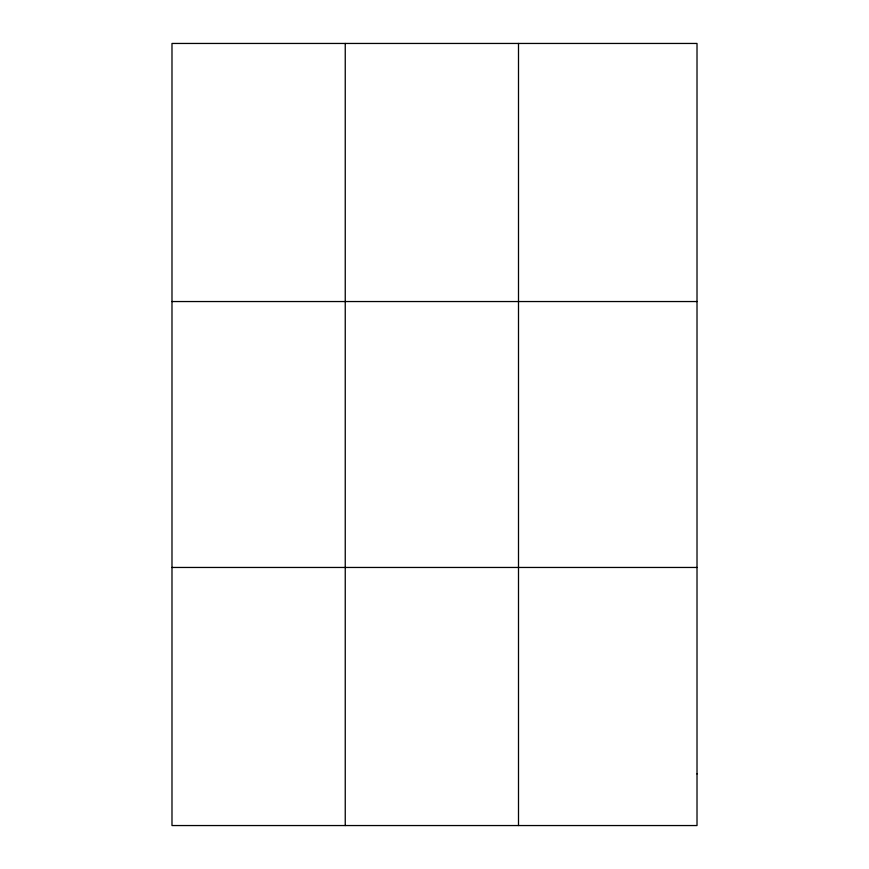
<?xml version="1.0" encoding="UTF-8"?>
<svg xmlns="http://www.w3.org/2000/svg" width="869" height="869" viewBox="0 0 869 869"><rect width="100%" height="100%" fill="white"/><g stroke="black" fill="none" stroke-linecap="round" stroke-linejoin="round"><path stroke-width="1.3" d="M345.243 43.45L345.243 825.55M518.5 43.45L518.5 825.55M171.986 301.543L697.014 301.543M171.986 567.457L697.014 567.457M697.014 773.931L697.014 825.55L171.986 825.55L171.986 43.45L697.014 43.45L697.014 773.931"/></g></svg>
